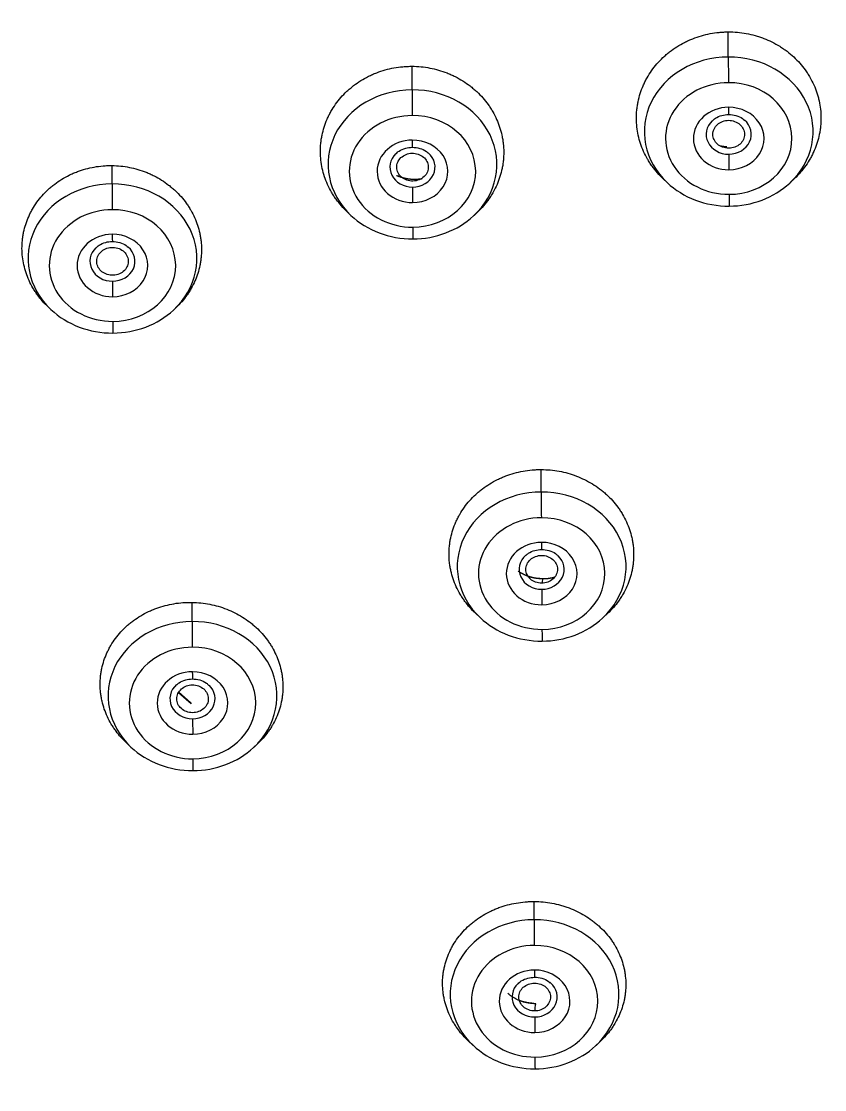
# Model space of a CAD drawing. Header units: millimetres. Extents: x 11618 to 13994, y -5897 to -2537.
# Drawn here: x 12363.85 to 12381.64, y -3977.6 to -3953.94 of the extents above; entities that cross this region are included whole.
import ezdxf

# ---------------------------------------------------------------- set-up
doc = ezdxf.new("R2010")
doc.units = ezdxf.units.MM
doc.layers.add('DIM', color=3, linetype='Continuous', lineweight=13)
doc.styles.get("Standard").update_dxf_attribs({"font": 'arial.ttf'})
doc.dimstyles.get("Standard").update_dxf_attribs({"dimtxt": 0.18, "dimasz": 0.18, "dimexe": 0.18, "dimexo": 0.0625, "dimgap": 0.09, "dimtad": 0, "dimtih": 1, "dimtoh": 1, "dimdec": 1, "dimdsep": 46, "dimtxsty": 'Standard', "dimcen": 0.09, "dimadec": 0, "dimazin": 0, "dimtfac": 1, "dimtdec": 1, "dimtofl": 0, "dimtmove": 0, "dimatfit": 3, "dimfxl": 1, "dimtolj": 1, "dimtzin": 0, "dimarcsym": 0})

# ---------------------------------------------------------------- blocks, each defined once
blk = doc.blocks.new('*D7')
at = {"layer": 'Defpoints', "color": 0, "transparency": 16777216}
for p in [(12331.318, -3489.71), (12736.437, -5533.88), (12816.946, -5533.88)]:
    blk.add_point(p, dxfattribs=at)
at = {"layer": 'DIM', "color": 0, "lineweight": -2, "transparency": 16777216}
for p, q in [((12331.381, -3489.71), (12817.126, -3489.71)), ((12816.946, -3507.71), (12816.946, -4494.996)), ((12816.946, -5515.88), (12816.946, -4528.595)), ((12736.499, -5533.88), (12817.126, -5533.88))]:
    blk.add_line(p, q, dxfattribs=at)
at = {"layer": 'DIM', "color": 0, "transparency": 16777216}
for points in [[(12813.946, -3507.71), (12819.946, -3507.71), (12816.946, -3489.71)], [(12813.946, -5515.88), (12819.946, -5515.88), (12816.946, -5533.88)]]:
    blk.add_solid(points, dxfattribs=at)
at = {"layer": 'DIM', "color": 3, "transparency": 16777216, "insert": (12816.946, -4511.795), "char_height": 18, "attachment_point": 5}
blk.add_mtext('\\A1;(2280)', dxfattribs=at)

msp = doc.modelspace()

# ---------------------------------------------------------------- linework, layer by layer
at = {"linetype": 'Continuous', "lineweight": 13}
for p, q in [((12379.509, -3954.73), (12379.508, -3954.174)), ((12372.503, -3955.457), (12372.502, -3954.935)), ((12365.857, -3957.543), (12365.856, -3957.134)), ((12375.365, -3964.364), (12375.364, -3963.867)), ((12367.63, -3967.232), (12367.629, -3966.808)), ((12367.612, -3969.058), (12367.327, -3968.81)), ((12375.209, -3973.838), (12375.208, -3973.434))]:
    msp.add_line(p, q, dxfattribs=at)
at = {"linetype": 'Continuous', "lineweight": 18}
for p, q in [((12378.068, -3957.429), (12378.155, -3957.511)), ((12380.881, -3957.511), (12380.969, -3957.428)), ((12371.066, -3958.16), (12371.149, -3958.238)), ((12373.875, -3958.238), (12373.949, -3958.169)), ((12364.442, -3960.266), (12364.503, -3960.323)), ((12367.229, -3960.323), (12367.272, -3960.283)), ((12373.907, -3967.048), (12374.011, -3967.145)), ((12376.737, -3967.145), (12376.834, -3967.054)), ((12367.598, -3969.023), (12367.338, -3968.795)), ((12366.173, -3969.916), (12366.276, -3970.013)), ((12369.002, -3970.013), (12369.082, -3969.938)), ((12373.748, -3976.518), (12373.855, -3976.619)), ((12376.581, -3976.619), (12376.678, -3976.527))]:
    msp.add_line(p, q, dxfattribs=at)
at = {"linetype": 'Continuous', "lineweight": 13}
for centre, major_axis, ratio, start_param, end_param in [((12379.518, -3956.381), (-1.87, 0), 0.882948, 4.717224, 7.037094), ((12379.518, -3956.381), (-1.87, 0), 0.882948, 2.377964, 4.717224), ((12379.511, -3955.064), (0.002, -0.5), 0.00227, 3.979346, 5.201076), ((12379.518, -3956.535), (1.4, 0), 0.882948, 1.575631, 4.717224), ((12379.518, -3956.535), (1.4, 0), 0.882948, 4.717224, 7.858816), ((12372.512, -3957.108), (-1.87, 0), 0.882948, 4.717224, 7.037094), ((12372.512, -3957.108), (-1.87, 0), 0.882948, 2.377964, 4.717224), ((12372.506, -3955.792), (0.002, -0.5), 0.00227, 3.979346, 5.201076), ((12379.518, -3956.535), (-0.783, 0), 0.882948, 1.575631, 4.717224), ((12372.512, -3957.262), (1.4, 0), 0.882948, 1.575631, 4.717224), ((12372.512, -3957.262), (1.4, 0), 0.882948, 4.717224, 7.858816), ((12379.518, -3956.535), (-0.783, 0), 0.882948, 4.717224, 7.858816), ((12379.514, -3955.703), (0.001, -0.3), 0.00227, 5.201076, 6.276176), ((12372.512, -3957.262), (-0.783, 0), 0.882948, 4.717224, 7.858816), ((12372.512, -3957.262), (-0.783, 0), 0.882948, 1.575631, 4.717224), ((12372.508, -3956.43), (0.001, -0.3), 0.00227, 5.201076, 6.276176), ((12379.522, -3957.086), (-0.001, 0.3), 0.00227, 0.828524, 2.059484), ((12365.866, -3959.193), (-1.87, 0), 0.882948, 4.717224, 7.037094), ((12365.866, -3959.193), (-1.87, 0), 0.882948, 2.377964, 4.717224), ((12365.859, -3957.877), (0.002, -0.5), 0.00227, 3.979346, 5.201076), ((12372.516, -3957.813), (-0.001, 0.3), 0.00227, 0.828524, 2.059484), ((12379.525, -3957.536), (-0.002, 0.5), 0.00227, 2.059484, 3.281214), ((12365.866, -3959.348), (1.4, 0), 0.882948, 1.575631, 4.717224), ((12365.866, -3959.348), (1.4, 0), 0.882948, 4.717224, 7.858816), ((12365.865, -3959.347), (-0.783, 0), 0.882948, 4.717224, 7.858816), ((12365.865, -3959.347), (-0.783, 0), 0.882948, 1.575631, 4.717224), ((12365.862, -3958.515), (0.001, -0.3), 0.00227, 5.201076, 6.276176), ((12372.519, -3958.264), (-0.002, 0.5), 0.00227, 2.059484, 3.281214), ((12365.869, -3959.898), (-0.001, 0.3), 0.00227, 0.828524, 2.059484), ((12365.873, -3960.349), (-0.002, 0.5), 0.00227, 2.059484, 3.281214), ((12375.374, -3966.015), (-1.87, 0), 0.882948, 4.717224, 7.037094), ((12375.374, -3966.015), (-1.87, 0), 0.882948, 2.377964, 4.717224), ((12375.367, -3964.699), (0.002, -0.5), 0.00227, 3.979346, 5.201076), ((12375.374, -3966.17), (1.4, 0), 0.882948, 1.575631, 4.717224), ((12375.374, -3966.17), (1.4, 0), 0.882948, 4.717224, 7.858816), ((12375.374, -3966.17), (-0.783, 0), 0.882948, 4.717224, 7.858816), ((12375.374, -3966.17), (-0.783, 0), 0.882948, 1.575631, 4.717224), ((12375.37, -3965.338), (0.001, -0.3), 0.00227, 5.201076, 6.276176), ((12375.378, -3966.72), (-0.001, 0.3), 0.00227, 0.828524, 2.059484), ((12367.639, -3968.883), (-1.87, 0), 0.882948, 4.717224, 7.037094), ((12367.639, -3968.883), (-1.87, 0), 0.882948, 2.377964, 4.717224), ((12367.632, -3967.567), (0.002, -0.5), 0.00227, 3.979346, 5.201076), ((12375.381, -3967.171), (-0.002, 0.5), 0.00227, 2.059484, 3.281214), ((12367.639, -3969.037), (1.4, 0), 0.882948, 1.575631, 4.717224), ((12367.639, -3969.037), (1.4, 0), 0.882948, 4.717224, 7.858816), ((12367.639, -3969.037), (-0.783, 0), 0.882948, 4.717224, 7.858816), ((12367.639, -3969.037), (-0.783, 0), 0.882948, 1.575631, 4.717224), ((12367.635, -3968.205), (0.001, -0.3), 0.00227, 5.201076, 6.276176), ((12367.401, -3969.249), (-0.197, -0.226), 0.330358, 2.797833, 3.141605), ((12367.643, -3969.587), (-0.001, 0.3), 0.00227, 0.828524, 2.059484), ((12367.646, -3970.039), (-0.002, 0.5), 0.00227, 2.059484, 3.281214), ((12375.218, -3975.488), (-1.87, 0), 0.882948, 4.717224, 7.037094), ((12375.218, -3975.488), (-1.87, 0), 0.882948, 2.377964, 4.717224), ((12375.211, -3974.172), (0.002, -0.5), 0.00227, 3.979346, 5.201076), ((12375.218, -3975.643), (1.4, 0), 0.882948, 1.575631, 4.717224), ((12375.218, -3975.643), (1.4, 0), 0.882948, 4.717224, 7.858816), ((12375.218, -3975.643), (-0.783, 0), 0.882948, 4.717224, 7.858816), ((12375.218, -3975.643), (-0.783, 0), 0.882948, 1.575631, 4.717224), ((12375.214, -3974.811), (0.001, -0.3), 0.00227, 5.201076, 6.276176), ((12375.222, -3976.193), (-0.001, 0.3), 0.00227, 0.828524, 2.059484), ((12375.225, -3976.644), (-0.002, 0.5), 0.00227, 2.059484, 3.281214)]:
    msp.add_ellipse(centre, major_axis=major_axis, ratio=ratio, start_param=start_param, end_param=end_param, dxfattribs=at)
at = {"linetype": 'Continuous', "lineweight": 18}
for centre, major_axis, start_param, end_param in [((12379.518, -3956.441), (-0.5, 0), 5.53772, 7.858816), ((12379.518, -3956.441), (-0.5, 0), 1.575631, 3.936194), ((12372.512, -3957.168), (-0.5, 0), 5.53772, 7.858816), ((12372.512, -3957.168), (-0.5, 0), 1.575631, 3.936194), ((12379.518, -3956.381), (-1.87, 0), 0.753908, 1.575631), ((12379.518, -3956.381), (-1.87, 0), 1.575631, 2.377964), ((12372.512, -3957.108), (-1.87, 0), 0.753908, 1.575631), ((12372.512, -3957.108), (-1.87, 0), 1.575631, 2.377964), ((12365.865, -3959.253), (-0.5, 0), 5.53772, 7.858816), ((12365.865, -3959.253), (-0.5, 0), 1.575631, 3.936194), ((12365.866, -3959.193), (-1.87, 0), 0.753908, 1.575631), ((12365.866, -3959.193), (-1.87, 0), 1.575631, 2.377964), ((12375.374, -3966.076), (0.5, 0), 2.349395, 4.717224), ((12375.374, -3966.076), (0.5, 0), 4.717224, 7.03081), ((12375.374, -3966.015), (-1.87, 0), 0.753908, 1.575631), ((12375.374, -3966.015), (-1.87, 0), 1.575631, 2.377964), ((12367.639, -3968.943), (0.5, 0), 2.349395, 4.717224), ((12367.639, -3968.943), (0.5, 0), 4.717224, 7.03081), ((12367.639, -3968.883), (-1.87, 0), 0.753908, 1.575631), ((12367.639, -3968.883), (-1.87, 0), 1.575631, 2.377964), ((12375.218, -3975.549), (-0.5, 0), 1.575631, 3.936194), ((12375.218, -3975.549), (-0.5, 0), 5.53772, 7.858816), ((12375.218, -3975.488), (-1.87, 0), 0.753908, 1.575631), ((12375.218, -3975.488), (-1.87, 0), 1.575631, 2.377964)]:
    msp.add_ellipse(centre, major_axis=major_axis, ratio=0.882948, start_param=start_param, end_param=end_param, dxfattribs=at)
for points, knots in [([(12378.068, -3957.429), (12377.976, -3957.343), (12377.895, -3957.25), (12377.803, -3957.124), (12377.785, -3957.098), (12377.751, -3957.044), (12377.734, -3957.017), (12377.686, -3956.934), (12377.657, -3956.878), (12377.58, -3956.706), (12377.541, -3956.588), (12377.487, -3956.341), (12377.474, -3956.218), (12377.473, -3956.032), (12377.475, -3955.97), (12377.485, -3955.876), (12377.489, -3955.845), (12377.498, -3955.783), (12377.504, -3955.752), (12377.535, -3955.599), (12377.573, -3955.48), (12377.636, -3955.336), (12377.649, -3955.307), (12377.677, -3955.25), (12377.692, -3955.222), (12377.739, -3955.139), (12377.773, -3955.085), (12377.883, -3954.929), (12377.967, -3954.832), (12378.073, -3954.732), (12378.085, -3954.721), (12378.109, -3954.699), (12378.121, -3954.688), (12378.159, -3954.656), (12378.184, -3954.635), (12378.261, -3954.575), (12378.368, -3954.5), (12378.482, -3954.435), (12378.57, -3954.391), (12378.6, -3954.376), (12378.661, -3954.349), (12378.692, -3954.336), (12378.847, -3954.275), (12378.975, -3954.238), (12379.171, -3954.2), (12379.238, -3954.19), (12379.338, -3954.181), (12379.372, -3954.178), (12379.44, -3954.175), (12379.474, -3954.174), (12379.508, -3954.174)], [0, 0, 0, 0, 0.080882, 0.080882, 0.101771, 0.101771, 0.12266, 0.12266, 0.164439, 0.164439, 0.247995, 0.247995, 0.331551, 0.331551, 0.373329, 0.373329, 0.394218, 0.394218, 0.415107, 0.415107, 0.498663, 0.498663, 0.519552, 0.519552, 0.540441, 0.540441, 0.582219, 0.582219, 0.665775, 0.665775, 0.67622, 0.67622, 0.686664, 0.686664, 0.707553, 0.707553, 0.749332, 0.79111, 0.79111, 0.811999, 0.811999, 0.832888, 0.832888, 0.916444, 0.916444, 0.958222, 0.958222, 0.979111, 0.979111, 1, 1, 1, 1]), ([(12379.508, -3954.174), (12379.643, -3954.173), (12379.776, -3954.185), (12379.973, -3954.221), (12380.038, -3954.236), (12380.119, -3954.258), (12380.135, -3954.263), (12380.167, -3954.273), (12380.183, -3954.278), (12380.231, -3954.294), (12380.262, -3954.305), (12380.418, -3954.364), (12380.536, -3954.423), (12380.675, -3954.509), (12380.702, -3954.527), (12380.757, -3954.565), (12380.783, -3954.584), (12380.862, -3954.644), (12380.911, -3954.686), (12381.053, -3954.817), (12381.138, -3954.913), (12381.232, -3955.043), (12381.25, -3955.07), (12381.285, -3955.124), (12381.301, -3955.151), (12381.349, -3955.233), (12381.406, -3955.345), (12381.452, -3955.462), (12381.481, -3955.552), (12381.49, -3955.582), (12381.507, -3955.642), (12381.514, -3955.673), (12381.548, -3955.826), (12381.561, -3955.95), (12381.562, -3956.136), (12381.559, -3956.198), (12381.552, -3956.276), (12381.55, -3956.292), (12381.546, -3956.323), (12381.54, -3956.369), (12381.531, -3956.416), (12381.5, -3956.568), (12381.462, -3956.687), (12381.399, -3956.831), (12381.386, -3956.86), (12381.365, -3956.903), (12381.357, -3956.917), (12381.342, -3956.945), (12381.304, -3957.015), (12381.262, -3957.082), (12381.152, -3957.237), (12381.068, -3957.334), (12380.972, -3957.425), (12380.971, -3957.426), (12380.969, -3957.428)], [0, 0, 0, 0, 0.083221, 0.083221, 0.124831, 0.124831, 0.135234, 0.135234, 0.145636, 0.145636, 0.166441, 0.166441, 0.249662, 0.249662, 0.270467, 0.270467, 0.291272, 0.291272, 0.332883, 0.332883, 0.416103, 0.416103, 0.436908, 0.436908, 0.457714, 0.457714, 0.499324, 0.540934, 0.540934, 0.561739, 0.561739, 0.582544, 0.582544, 0.665765, 0.665765, 0.707375, 0.707375, 0.717778, 0.717778, 0.728181, 0.748986, 0.748986, 0.832206, 0.832206, 0.853012, 0.853012, 0.863414, 0.863414, 0.873817, 0.915427, 0.915427, 0.998648, 0.998648, 1, 1, 1, 1]), ([(12371.066, -3958.16), (12370.975, -3958.075), (12370.894, -3957.982), (12370.803, -3957.856), (12370.785, -3957.83), (12370.75, -3957.776), (12370.733, -3957.749), (12370.686, -3957.667), (12370.628, -3957.555), (12370.583, -3957.439), (12370.544, -3957.321), (12370.527, -3957.261), (12370.487, -3957.077), (12370.473, -3956.954), (12370.472, -3956.769), (12370.475, -3956.707), (12370.484, -3956.614), (12370.488, -3956.583), (12370.497, -3956.521), (12370.503, -3956.491), (12370.534, -3956.338), (12370.572, -3956.22), (12370.634, -3956.077), (12370.654, -3956.035), (12370.676, -3955.993), (12370.691, -3955.965), (12370.699, -3955.951), (12370.738, -3955.882), (12370.772, -3955.828), (12370.881, -3955.674), (12370.965, -3955.578), (12371.071, -3955.479), (12371.083, -3955.468), (12371.107, -3955.446), (12371.119, -3955.436), (12371.156, -3955.404), (12371.182, -3955.384), (12371.259, -3955.324), (12371.365, -3955.251), (12371.479, -3955.187), (12371.567, -3955.143), (12371.597, -3955.129), (12371.658, -3955.102), (12371.689, -3955.09), (12371.844, -3955.03), (12371.971, -3954.994), (12372.167, -3954.959), (12372.233, -3954.95), (12372.334, -3954.941), (12372.367, -3954.939), (12372.435, -3954.936), (12372.468, -3954.935), (12372.502, -3954.935)], [0, 0, 0, 0, 0.080748, 0.080748, 0.10164, 0.10164, 0.122532, 0.122532, 0.164316, 0.2061, 0.2061, 0.247885, 0.247885, 0.331453, 0.331453, 0.373237, 0.373237, 0.394129, 0.394129, 0.415021, 0.415021, 0.49859, 0.49859, 0.519482, 0.529928, 0.529928, 0.540374, 0.540374, 0.582158, 0.582158, 0.665727, 0.665727, 0.676173, 0.676173, 0.686619, 0.686619, 0.707511, 0.707511, 0.749295, 0.791079, 0.791079, 0.811971, 0.811971, 0.832863, 0.832863, 0.916432, 0.916432, 0.958216, 0.958216, 0.979108, 0.979108, 1, 1, 1, 1]), ([(12372.502, -3954.935), (12372.637, -3954.936), (12372.768, -3954.949), (12373.026, -3954.999), (12373.153, -3955.035), (12373.308, -3955.095), (12373.339, -3955.108), (12373.399, -3955.135), (12373.428, -3955.149), (12373.516, -3955.193), (12373.63, -3955.257), (12373.736, -3955.331), (12373.813, -3955.391), (12373.839, -3955.411), (12373.888, -3955.453), (12373.913, -3955.475), (12374.03, -3955.585), (12374.114, -3955.681), (12374.206, -3955.809), (12374.224, -3955.835), (12374.258, -3955.889), (12374.275, -3955.916), (12374.322, -3955.998), (12374.351, -3956.054), (12374.427, -3956.225), (12374.466, -3956.343), (12374.496, -3956.479), (12374.499, -3956.495), (12374.505, -3956.525), (12374.508, -3956.541), (12374.515, -3956.587), (12374.52, -3956.617), (12374.53, -3956.71), (12374.537, -3956.832), (12374.531, -3956.955), (12374.522, -3957.047), (12374.518, -3957.078), (12374.509, -3957.139), (12374.504, -3957.17), (12374.472, -3957.322), (12374.435, -3957.439), (12374.361, -3957.61), (12374.333, -3957.666), (12374.287, -3957.748), (12374.27, -3957.775), (12374.236, -3957.828), (12374.219, -3957.854), (12374.128, -3957.983), (12374.045, -3958.078), (12373.951, -3958.167), (12373.95, -3958.168), (12373.949, -3958.169)], [0, 0, 0, 0, 0.083255, 0.083255, 0.166511, 0.166511, 0.187324, 0.187324, 0.208138, 0.208138, 0.249766, 0.291393, 0.291393, 0.312207, 0.312207, 0.333021, 0.333021, 0.416276, 0.416276, 0.43709, 0.43709, 0.457904, 0.457904, 0.499532, 0.499532, 0.582787, 0.582787, 0.593194, 0.593194, 0.603601, 0.603601, 0.624415, 0.624415, 0.666042, 0.70767, 0.70767, 0.728484, 0.728484, 0.749298, 0.749298, 0.832553, 0.832553, 0.87418, 0.87418, 0.894994, 0.894994, 0.915808, 0.915808, 0.999063, 0.999063, 1, 1, 1, 1]), ([(12379.156, -3956.145), (12379.175, -3956.123), (12379.232, -3956.071), (12379.361, -3956.018), (12379.463, -3956.004), (12379.515, -3956.003)], [0, 0, 0, 0, 0.24821, 0.643629, 1, 1, 1, 1]), ([(12379.515, -3956.003), (12379.573, -3956.004), (12379.681, -3956.019), (12379.805, -3956.072), (12379.853, -3956.118), (12379.865, -3956.132)], [0, 0, 0, 0, 0.410705, 0.836907, 1, 1, 1, 1]), ([(12372.15, -3956.872), (12372.169, -3956.85), (12372.226, -3956.798), (12372.355, -3956.745), (12372.458, -3956.731), (12372.51, -3956.73)], [0, 0, 0, 0, 0.24821, 0.643629, 1, 1, 1, 1]), ([(12372.51, -3956.73), (12372.567, -3956.731), (12372.675, -3956.746), (12372.8, -3956.799), (12372.848, -3956.845), (12372.86, -3956.859)], [0, 0, 0, 0, 0.410705, 0.836907, 1, 1, 1, 1]), ([(12364.442, -3960.266), (12364.354, -3960.184), (12364.275, -3960.095), (12364.187, -3959.974), (12364.169, -3959.948), (12364.135, -3959.896), (12364.119, -3959.869), (12364.072, -3959.789), (12364.015, -3959.68), (12363.971, -3959.566), (12363.932, -3959.451), (12363.916, -3959.392), (12363.876, -3959.213), (12363.862, -3959.093), (12363.861, -3958.912), (12363.864, -3958.852), (12363.873, -3958.762), (12363.877, -3958.731), (12363.886, -3958.671), (12363.892, -3958.641), (12363.923, -3958.493), (12363.96, -3958.378), (12364.022, -3958.239), (12364.041, -3958.197), (12364.063, -3958.156), (12364.077, -3958.129), (12364.085, -3958.116), (12364.123, -3958.049), (12364.157, -3957.997), (12364.265, -3957.847), (12364.347, -3957.754), (12364.462, -3957.646), (12364.486, -3957.625), (12364.535, -3957.584), (12364.56, -3957.565), (12364.636, -3957.507), (12364.74, -3957.436), (12364.852, -3957.374), (12364.938, -3957.332), (12364.968, -3957.318), (12365.027, -3957.292), (12365.058, -3957.28), (12365.21, -3957.223), (12365.335, -3957.189), (12365.527, -3957.155), (12365.592, -3957.146), (12365.691, -3957.138), (12365.724, -3957.136), (12365.79, -3957.134), (12365.823, -3957.134), (12365.856, -3957.134)], [0, 0, 0, 0, 0.079536, 0.079536, 0.100456, 0.100456, 0.121376, 0.121376, 0.163215, 0.205054, 0.205054, 0.246893, 0.246893, 0.330572, 0.330572, 0.372411, 0.372411, 0.393331, 0.393331, 0.41425, 0.41425, 0.497929, 0.497929, 0.518849, 0.529308, 0.529308, 0.539768, 0.539768, 0.581607, 0.581607, 0.665286, 0.665286, 0.686206, 0.686206, 0.707125, 0.707125, 0.748964, 0.790804, 0.790804, 0.811723, 0.811723, 0.832643, 0.832643, 0.916321, 0.916321, 0.958161, 0.958161, 0.97908, 0.97908, 1, 1, 1, 1]), ([(12365.856, -3957.134), (12365.987, -3957.136), (12366.115, -3957.149), (12366.367, -3957.199), (12366.491, -3957.235), (12366.642, -3957.294), (12366.672, -3957.307), (12366.731, -3957.333), (12366.76, -3957.347), (12366.845, -3957.391), (12366.956, -3957.453), (12367.06, -3957.526), (12367.135, -3957.584), (12367.16, -3957.604), (12367.208, -3957.645), (12367.232, -3957.666), (12367.346, -3957.774), (12367.428, -3957.867), (12367.518, -3957.993), (12367.536, -3958.018), (12367.569, -3958.07), (12367.585, -3958.097), (12367.631, -3958.177), (12367.659, -3958.232), (12367.734, -3958.398), (12367.772, -3958.513), (12367.804, -3958.661), (12367.81, -3958.691), (12367.82, -3958.75), (12367.824, -3958.78), (12367.834, -3958.87), (12367.841, -3958.989), (12367.835, -3959.109), (12367.826, -3959.198), (12367.821, -3959.243), (12367.813, -3959.287), (12367.808, -3959.317), (12367.805, -3959.332), (12367.778, -3959.465), (12367.741, -3959.58), (12367.669, -3959.745), (12367.642, -3959.799), (12367.597, -3959.879), (12367.581, -3959.905), (12367.548, -3959.957), (12367.531, -3959.982), (12367.442, -3960.107), (12367.362, -3960.198), (12367.272, -3960.283)], [0, 0, 0, 0, 0.083377, 0.083377, 0.166754, 0.166754, 0.187598, 0.187598, 0.208442, 0.208442, 0.25013, 0.291819, 0.291819, 0.312663, 0.312663, 0.333507, 0.333507, 0.416884, 0.416884, 0.437728, 0.437728, 0.458572, 0.458572, 0.500261, 0.500261, 0.583637, 0.583637, 0.604481, 0.604481, 0.625326, 0.625326, 0.667014, 0.708702, 0.708702, 0.729547, 0.739969, 0.739969, 0.750391, 0.750391, 0.833768, 0.833768, 0.875456, 0.875456, 0.8963, 0.8963, 0.917144, 0.917144, 1, 1, 1, 1]), ([(12372.712, -3957.431), (12372.706, -3957.432), (12372.696, -3957.434), (12372.681, -3957.436), (12372.665, -3957.437), (12372.649, -3957.439), (12372.633, -3957.44), (12372.617, -3957.441), (12372.601, -3957.442), (12372.585, -3957.443), (12372.569, -3957.443), (12372.552, -3957.443), (12372.536, -3957.443), (12372.519, -3957.442), (12372.503, -3957.442), (12372.486, -3957.44), (12372.469, -3957.439), (12372.452, -3957.437), (12372.435, -3957.435), (12372.418, -3957.433), (12372.401, -3957.43), (12372.383, -3957.427), (12372.366, -3957.423), (12372.349, -3957.42), (12372.331, -3957.415), (12372.314, -3957.411), (12372.296, -3957.406), (12372.279, -3957.401), (12372.261, -3957.396), (12372.244, -3957.39), (12372.226, -3957.384), (12372.209, -3957.377), (12372.192, -3957.37), (12372.175, -3957.363), (12372.164, -3957.358), (12372.159, -3957.356)], [0, 0, 0, 0, 0.02764, 0.05539, 0.083255, 0.11124, 0.139352, 0.167597, 0.195983, 0.224517, 0.253206, 0.282058, 0.311083, 0.340289, 0.369686, 0.399284, 0.429092, 0.459121, 0.489383, 0.519889, 0.550649, 0.581659, 0.61291, 0.644394, 0.676103, 0.708027, 0.740157, 0.772485, 0.805, 0.837694, 0.870558, 0.903582, 0.936758, 0.970076, 1, 1, 1, 1]), ([(12365.503, -3958.958), (12365.523, -3958.935), (12365.579, -3958.884), (12365.709, -3958.83), (12365.811, -3958.816), (12365.863, -3958.815)], [0, 0, 0, 0, 0.24821, 0.643629, 1, 1, 1, 1]), ([(12365.863, -3958.815), (12365.921, -3958.816), (12366.028, -3958.831), (12366.153, -3958.884), (12366.201, -3958.93), (12366.213, -3958.944)], [0, 0, 0, 0, 0.410705, 0.836907, 1, 1, 1, 1]), ([(12373.906, -3967.047), (12373.821, -3966.967), (12373.743, -3966.88), (12373.655, -3966.76), (12373.637, -3966.735), (12373.611, -3966.695), (12373.602, -3966.681), (12373.585, -3966.655), (12373.544, -3966.587), (12373.508, -3966.518), (12373.43, -3966.349), (12373.391, -3966.232), (12373.357, -3966.08), (12373.351, -3966.05), (12373.341, -3965.989), (12373.336, -3965.958), (12373.326, -3965.867), (12373.319, -3965.745), (12373.325, -3965.623), (12373.334, -3965.531), (12373.338, -3965.5), (12373.347, -3965.439), (12373.353, -3965.408), (12373.385, -3965.258), (12373.423, -3965.141), (12373.486, -3964.999), (12373.499, -3964.971), (12373.528, -3964.915), (12373.543, -3964.887), (12373.59, -3964.805), (12373.624, -3964.753), (12373.735, -3964.6), (12373.819, -3964.505), (12373.926, -3964.407), (12373.938, -3964.396), (12373.962, -3964.374), (12373.974, -3964.364), (12374.012, -3964.333), (12374.037, -3964.312), (12374.115, -3964.254), (12374.222, -3964.181), (12374.336, -3964.118), (12374.425, -3964.074), (12374.455, -3964.06), (12374.516, -3964.034), (12374.546, -3964.021), (12374.702, -3963.962), (12374.83, -3963.926), (12375.027, -3963.891), (12375.094, -3963.882), (12375.194, -3963.873), (12375.228, -3963.87), (12375.296, -3963.867), (12375.33, -3963.867), (12375.364, -3963.867)], [0, 0, 0, 0, 0.076949, 0.076949, 0.097927, 0.097927, 0.108417, 0.108417, 0.118906, 0.160863, 0.160863, 0.244776, 0.244776, 0.265755, 0.265755, 0.286733, 0.286733, 0.32869, 0.370647, 0.370647, 0.391625, 0.391625, 0.412604, 0.412604, 0.496518, 0.496518, 0.517496, 0.517496, 0.538474, 0.538474, 0.580431, 0.580431, 0.664345, 0.664345, 0.674834, 0.674834, 0.685323, 0.685323, 0.706302, 0.706302, 0.748259, 0.790216, 0.790216, 0.811194, 0.811194, 0.832173, 0.832173, 0.916086, 0.916086, 0.958043, 0.958043, 0.979022, 0.979022, 1, 1, 1, 1]), ([(12375.364, -3963.867), (12375.499, -3963.867), (12375.764, -3963.892), (12376.019, -3963.963), (12376.206, -3964.034), (12376.267, -3964.061), (12376.385, -3964.119), (12376.499, -3964.182), (12376.606, -3964.255), (12376.684, -3964.313), (12376.71, -3964.333), (12376.76, -3964.375), (12376.784, -3964.396), (12376.903, -3964.505), (12376.988, -3964.599), (12377.081, -3964.726), (12377.108, -3964.765), (12377.134, -3964.805), (12377.15, -3964.832), (12377.158, -3964.845), (12377.198, -3964.913), (12377.227, -3964.969), (12377.304, -3965.138), (12377.344, -3965.254), (12377.377, -3965.405), (12377.383, -3965.435), (12377.393, -3965.496), (12377.398, -3965.527), (12377.408, -3965.618), (12377.415, -3965.74), (12377.41, -3965.861), (12377.4, -3965.953), (12377.397, -3965.983), (12377.387, -3966.044), (12377.382, -3966.074), (12377.35, -3966.225), (12377.312, -3966.342), (12377.237, -3966.511), (12377.209, -3966.566), (12377.162, -3966.648), (12377.146, -3966.675), (12377.112, -3966.728), (12377.094, -3966.754), (12377.005, -3966.878), (12376.924, -3966.969), (12376.834, -3967.054)], [0, 0, 0, 0, 0.083554, 0.167109, 0.167109, 0.208886, 0.208886, 0.250663, 0.29244, 0.29244, 0.313329, 0.313329, 0.334218, 0.334218, 0.417772, 0.417772, 0.438661, 0.449105, 0.449105, 0.459549, 0.459549, 0.501326, 0.501326, 0.584881, 0.584881, 0.605769, 0.605769, 0.626658, 0.626658, 0.668435, 0.710213, 0.710213, 0.731101, 0.731101, 0.75199, 0.75199, 0.835544, 0.835544, 0.877321, 0.877321, 0.89821, 0.89821, 0.919099, 0.919099, 1, 1, 1, 1]), ([(12375.026, -3965.767), (12375.041, -3965.75), (12375.094, -3965.702), (12375.217, -3965.652), (12375.319, -3965.638), (12375.371, -3965.638)], [0, 0, 0, 0, 0.206446, 0.623832, 1, 1, 1, 1]), ([(12375.371, -3965.638), (12375.429, -3965.638), (12375.537, -3965.653), (12375.667, -3965.71), (12375.719, -3965.76), (12375.735, -3965.779)], [0, 0, 0, 0, 0.388964, 0.792604, 1, 1, 1, 1]), ([(12375.402, -3966.288), (12375.396, -3966.288), (12375.386, -3966.288), (12375.37, -3966.287), (12375.354, -3966.287), (12375.339, -3966.286), (12375.323, -3966.285), (12375.307, -3966.283), (12375.292, -3966.282), (12375.276, -3966.28), (12375.26, -3966.278), (12375.245, -3966.275), (12375.229, -3966.273), (12375.214, -3966.27), (12375.198, -3966.267), (12375.183, -3966.263), (12375.167, -3966.26), (12375.152, -3966.256), (12375.137, -3966.252), (12375.121, -3966.247), (12375.106, -3966.242), (12375.091, -3966.237), (12375.075, -3966.232), (12375.06, -3966.227), (12375.045, -3966.221), (12375.03, -3966.215), (12375.015, -3966.208), (12375, -3966.202), (12374.985, -3966.195), (12374.971, -3966.187), (12374.956, -3966.18), (12374.942, -3966.172), (12374.927, -3966.164), (12374.913, -3966.156), (12374.899, -3966.147), (12374.885, -3966.139), (12374.871, -3966.13), (12374.861, -3966.123), (12374.855, -3966.119), (12374.854, -3966.118)], [0, 0, 0, 0, 0.026672, 0.053337, 0.079999, 0.106663, 0.133333, 0.160014, 0.186713, 0.213434, 0.240183, 0.266966, 0.29379, 0.320661, 0.347586, 0.374571, 0.401624, 0.428752, 0.455963, 0.483263, 0.510662, 0.538167, 0.565786, 0.593527, 0.621391, 0.649372, 0.67746, 0.705648, 0.733929, 0.762294, 0.790736, 0.819246, 0.847819, 0.876445, 0.905118, 0.93383, 0.962575, 0.991347, 1, 1, 1, 1]), ([(12366.172, -3969.915), (12366.089, -3969.837), (12366.013, -3969.752), (12365.926, -3969.636), (12365.908, -3969.61), (12365.882, -3969.571), (12365.873, -3969.558), (12365.857, -3969.531), (12365.815, -3969.464), (12365.779, -3969.396), (12365.702, -3969.229), (12365.662, -3969.113), (12365.628, -3968.963), (12365.622, -3968.933), (12365.612, -3968.873), (12365.607, -3968.843), (12365.597, -3968.753), (12365.59, -3968.632), (12365.595, -3968.512), (12365.605, -3968.421), (12365.608, -3968.391), (12365.618, -3968.331), (12365.624, -3968.301), (12365.655, -3968.153), (12365.693, -3968.038), (12365.757, -3967.899), (12365.777, -3967.857), (12365.799, -3967.816), (12365.814, -3967.789), (12365.821, -3967.776), (12365.861, -3967.709), (12365.895, -3967.657), (12366.005, -3967.508), (12366.089, -3967.415), (12366.208, -3967.309), (12366.232, -3967.288), (12366.282, -3967.248), (12366.307, -3967.228), (12366.385, -3967.172), (12366.492, -3967.101), (12366.606, -3967.04), (12366.694, -3966.999), (12366.724, -3966.985), (12366.785, -3966.96), (12366.816, -3966.948), (12366.971, -3966.892), (12367.098, -3966.859), (12367.294, -3966.826), (12367.36, -3966.818), (12367.461, -3966.811), (12367.494, -3966.809), (12367.562, -3966.808), (12367.595, -3966.807), (12367.629, -3966.808)], [0, 0, 0, 0, 0.075494, 0.075494, 0.096506, 0.096506, 0.107011, 0.107011, 0.117517, 0.15954, 0.15954, 0.243586, 0.243586, 0.264598, 0.264598, 0.285609, 0.285609, 0.327632, 0.369655, 0.369655, 0.390667, 0.390667, 0.411678, 0.411678, 0.495724, 0.495724, 0.516736, 0.527241, 0.527241, 0.537747, 0.537747, 0.57977, 0.57977, 0.663816, 0.663816, 0.684828, 0.684828, 0.705839, 0.705839, 0.747862, 0.789885, 0.789885, 0.810897, 0.810897, 0.831908, 0.831908, 0.915954, 0.915954, 0.957977, 0.957977, 0.978989, 0.978989, 1, 1, 1, 1]), ([(12367.629, -3966.808), (12367.762, -3966.81), (12368.023, -3966.839), (12368.274, -3966.911), (12368.519, -3967.007), (12368.635, -3967.066), (12368.798, -3967.167), (12368.851, -3967.203), (12368.928, -3967.262), (12368.953, -3967.282), (12369.002, -3967.323), (12369.026, -3967.344), (12369.142, -3967.451), (12369.225, -3967.545), (12369.317, -3967.67), (12369.335, -3967.695), (12369.369, -3967.747), (12369.385, -3967.774), (12369.432, -3967.854), (12369.46, -3967.909), (12369.536, -3968.075), (12369.575, -3968.189), (12369.604, -3968.322), (12369.608, -3968.337), (12369.613, -3968.367), (12369.616, -3968.381), (12369.624, -3968.426), (12369.628, -3968.456), (12369.638, -3968.546), (12369.645, -3968.665), (12369.639, -3968.784), (12369.63, -3968.873), (12369.627, -3968.903), (12369.617, -3968.962), (12369.612, -3968.992), (12369.581, -3969.139), (12369.543, -3969.253), (12369.47, -3969.418), (12369.442, -3969.472), (12369.396, -3969.551), (12369.38, -3969.577), (12369.346, -3969.629), (12369.329, -3969.654), (12369.243, -3969.772), (12369.167, -3969.858), (12369.082, -3969.937)], [0, 0, 0, 0, 0.083791, 0.167581, 0.167581, 0.251372, 0.251372, 0.293267, 0.293267, 0.314215, 0.314215, 0.335163, 0.335163, 0.418953, 0.418953, 0.439901, 0.439901, 0.460849, 0.460849, 0.502744, 0.502744, 0.586535, 0.586535, 0.597009, 0.597009, 0.607483, 0.607483, 0.62843, 0.62843, 0.670326, 0.712221, 0.712221, 0.733169, 0.733169, 0.754116, 0.754116, 0.837907, 0.837907, 0.879802, 0.879802, 0.90075, 0.90075, 0.921698, 0.921698, 1, 1, 1, 1]), ([(12367.291, -3968.635), (12367.306, -3968.617), (12367.359, -3968.57), (12367.482, -3968.519), (12367.584, -3968.506), (12367.636, -3968.505)], [0, 0, 0, 0, 0.206446, 0.623832, 1, 1, 1, 1]), ([(12367.636, -3968.505), (12367.694, -3968.505), (12367.802, -3968.52), (12367.932, -3968.577), (12367.984, -3968.628), (12368, -3968.647)], [0, 0, 0, 0, 0.388964, 0.792604, 1, 1, 1, 1]), ([(12373.747, -3976.517), (12373.667, -3976.442), (12373.594, -3976.361), (12373.511, -3976.25), (12373.492, -3976.224), (12373.458, -3976.173), (12373.441, -3976.146), (12373.393, -3976.067), (12373.364, -3976.013), (12373.287, -3975.847), (12373.247, -3975.733), (12373.217, -3975.6), (12373.213, -3975.585), (12373.208, -3975.555), (12373.199, -3975.511), (12373.193, -3975.466), (12373.183, -3975.377), (12373.175, -3975.258), (12373.181, -3975.138), (12373.19, -3975.049), (12373.194, -3975.019), (12373.204, -3974.959), (12373.209, -3974.929), (12373.241, -3974.782), (12373.279, -3974.668), (12373.342, -3974.53), (12373.355, -3974.503), (12373.383, -3974.449), (12373.398, -3974.422), (12373.445, -3974.342), (12373.48, -3974.29), (12373.59, -3974.142), (12373.673, -3974.05), (12373.78, -3973.954), (12373.791, -3973.944), (12373.816, -3973.923), (12373.828, -3973.913), (12373.865, -3973.882), (12373.89, -3973.863), (12373.968, -3973.806), (12374.074, -3973.735), (12374.188, -3973.674), (12374.276, -3973.632), (12374.306, -3973.619), (12374.366, -3973.593), (12374.397, -3973.581), (12374.552, -3973.524), (12374.679, -3973.49), (12374.874, -3973.456), (12374.94, -3973.447), (12375.04, -3973.439), (12375.074, -3973.437), (12375.141, -3973.434), (12375.174, -3973.433), (12375.208, -3973.434)], [0, 0, 0, 0, 0.073157, 0.073157, 0.094222, 0.094222, 0.115287, 0.115287, 0.157416, 0.157416, 0.241674, 0.241674, 0.252207, 0.252207, 0.262739, 0.283803, 0.283803, 0.325933, 0.368062, 0.368062, 0.389126, 0.389126, 0.410191, 0.410191, 0.49445, 0.49445, 0.515514, 0.515514, 0.536579, 0.536579, 0.578708, 0.578708, 0.662966, 0.662966, 0.673499, 0.673499, 0.684031, 0.684031, 0.705096, 0.705096, 0.747225, 0.789354, 0.789354, 0.810419, 0.810419, 0.831483, 0.831483, 0.915742, 0.915742, 0.957871, 0.957871, 0.978935, 0.978935, 1, 1, 1, 1]), ([(12375.208, -3973.434), (12375.342, -3973.434), (12375.473, -3973.447), (12375.666, -3973.482), (12375.73, -3973.497), (12375.825, -3973.523), (12375.856, -3973.533), (12375.919, -3973.553), (12375.95, -3973.564), (12376.104, -3973.622), (12376.221, -3973.679), (12376.386, -3973.778), (12376.439, -3973.814), (12376.516, -3973.871), (12376.542, -3973.891), (12376.591, -3973.931), (12376.615, -3973.952), (12376.733, -3974.058), (12376.817, -3974.15), (12376.909, -3974.273), (12376.927, -3974.299), (12376.962, -3974.35), (12376.978, -3974.376), (12377.026, -3974.456), (12377.054, -3974.51), (12377.131, -3974.675), (12377.17, -3974.788), (12377.203, -3974.935), (12377.209, -3974.965), (12377.219, -3975.024), (12377.224, -3975.054), (12377.234, -3975.143), (12377.241, -3975.261), (12377.235, -3975.38), (12377.226, -3975.469), (12377.222, -3975.498), (12377.213, -3975.557), (12377.208, -3975.587), (12377.176, -3975.734), (12377.139, -3975.848), (12377.064, -3976.012), (12377.036, -3976.066), (12376.99, -3976.145), (12376.973, -3976.172), (12376.94, -3976.223), (12376.922, -3976.248), (12376.837, -3976.364), (12376.762, -3976.448), (12376.678, -3976.527)], [0, 0, 0, 0, 0.083916, 0.083916, 0.125873, 0.125873, 0.146852, 0.146852, 0.167831, 0.167831, 0.251747, 0.251747, 0.293704, 0.293704, 0.314683, 0.314683, 0.335662, 0.335662, 0.419578, 0.419578, 0.440556, 0.440556, 0.461535, 0.461535, 0.503493, 0.503493, 0.587409, 0.587409, 0.608387, 0.608387, 0.629366, 0.629366, 0.671324, 0.713282, 0.713282, 0.734261, 0.734261, 0.75524, 0.75524, 0.839155, 0.839155, 0.881113, 0.881113, 0.902092, 0.902092, 0.923071, 0.923071, 1, 1, 1, 1]), ([(12374.856, -3975.253), (12374.875, -3975.231), (12374.932, -3975.179), (12375.061, -3975.125), (12375.163, -3975.112), (12375.215, -3975.111)], [0, 0, 0, 0, 0.24821, 0.643629, 1, 1, 1, 1]), ([(12375.215, -3975.111), (12375.273, -3975.111), (12375.381, -3975.127), (12375.506, -3975.179), (12375.553, -3975.226), (12375.565, -3975.239)], [0, 0, 0, 0, 0.410705, 0.836907, 1, 1, 1, 1]), ([(12375.204, -3975.696), (12375.199, -3975.695), (12375.186, -3975.695), (12375.159, -3975.693), (12375.119, -3975.689), (12375.068, -3975.682), (12375.006, -3975.669), (12374.941, -3975.651), (12374.88, -3975.628), (12374.83, -3975.606), (12374.783, -3975.582), (12374.728, -3975.55), (12374.673, -3975.511), (12374.638, -3975.482), (12374.625, -3975.471)], [0, 0, 0, 0, 0.02233, 0.064065, 0.125228, 0.205812, 0.305757, 0.419709, 0.521153, 0.610211, 0.675524, 0.776909, 0.914456, 1, 1, 1, 1])]:
    msp.add_open_spline(points, degree=3, knots=knots, dxfattribs=at)
for points, degree in [([(12379.52, -3956.75), (12379.473, -3956.751), (12379.38, -3956.733), (12379.262, -3956.665), (12379.186, -3956.562), (12379.159, -3956.443), (12379.185, -3956.323), (12379.261, -3956.22), (12379.381, -3956.15), (12379.472, -3956.132), (12379.516, -3956.132)], 3), ([(12379.516, -3956.132), (12379.56, -3956.132), (12379.652, -3956.149), (12379.773, -3956.218), (12379.849, -3956.32), (12379.877, -3956.44), (12379.851, -3956.559), (12379.776, -3956.663), (12379.659, -3956.732), (12379.566, -3956.75), (12379.52, -3956.75)], 3), ([(12379.474, -3956.72), (12379.4, -3956.717), (12379.33, -3956.703)], 2), ([(12372.592, -3957.469), (12372.547, -3957.479), (12372.452, -3957.48), (12372.319, -3957.437), (12372.22, -3957.352), (12372.163, -3957.241), (12372.158, -3957.119), (12372.206, -3957.003), (12372.306, -3956.912), (12372.39, -3956.876), (12372.433, -3956.868)], 3), ([(12372.433, -3956.868), (12372.475, -3956.859), (12372.569, -3956.857), (12372.705, -3956.901), (12372.805, -3956.985), (12372.862, -3957.097), (12372.867, -3957.218), (12372.82, -3957.333), (12372.723, -3957.425), (12372.637, -3957.46), (12372.592, -3957.469)], 3), ([(12372.717, -3957.431), (12372.497, -3957.463), (12372.296, -3957.406)], 2), ([(12366.019, -3959.532), (12365.977, -3959.55), (12365.885, -3959.57), (12365.745, -3959.553), (12365.627, -3959.49), (12365.543, -3959.393), (12365.508, -3959.275), (12365.525, -3959.153), (12365.599, -3959.044), (12365.673, -3958.993), (12365.712, -3958.976)], 3), ([(12365.712, -3958.976), (12365.752, -3958.959), (12365.843, -3958.94), (12365.986, -3958.955), (12366.105, -3959.018), (12366.188, -3959.115), (12366.224, -3959.233), (12366.207, -3959.354), (12366.136, -3959.462), (12366.061, -3959.514), (12366.019, -3959.532)], 3), ([(12375.376, -3966.385), (12375.329, -3966.385), (12375.236, -3966.368), (12375.118, -3966.299), (12375.042, -3966.197), (12375.015, -3966.077), (12375.041, -3965.958), (12375.117, -3965.855), (12375.237, -3965.785), (12375.328, -3965.767), (12375.372, -3965.767)], 3), ([(12375.372, -3965.767), (12375.416, -3965.767), (12375.507, -3965.784), (12375.629, -3965.852), (12375.705, -3965.955), (12375.733, -3966.074), (12375.707, -3966.194), (12375.632, -3966.297), (12375.515, -3966.367), (12375.422, -3966.385), (12375.376, -3966.385)], 3), ([(12375.454, -3966.285), (12375.242, -3966.293), (12375.062, -3966.226)], 2), ([(12375.451, -3966.287), (12375.435, -3966.287), (12375.418, -3966.288), (12375.402, -3966.288)], 3), ([(12375.66, -3966.254), (12375.564, -3966.281), (12375.457, -3966.289)], 2), ([(12367.775, -3969.228), (12367.732, -3969.244), (12367.639, -3969.26), (12367.5, -3969.236), (12367.385, -3969.167), (12367.308, -3969.066), (12367.28, -3968.947), (12367.306, -3968.826), (12367.387, -3968.721), (12367.463, -3968.673), (12367.504, -3968.658)], 3), ([(12367.504, -3968.658), (12367.544, -3968.644), (12367.636, -3968.628), (12367.778, -3968.651), (12367.893, -3968.72), (12367.97, -3968.821), (12367.998, -3968.94), (12367.974, -3969.061), (12367.895, -3969.165), (12367.817, -3969.212), (12367.775, -3969.228)], 3), ([(12375.22, -3975.858), (12375.176, -3975.858), (12375.084, -3975.841), (12374.963, -3975.772), (12374.887, -3975.67), (12374.859, -3975.551), (12374.885, -3975.431), (12374.96, -3975.328), (12375.077, -3975.258), (12375.17, -3975.24), (12375.216, -3975.24)], 3), ([(12375.216, -3975.24), (12375.263, -3975.24), (12375.356, -3975.257), (12375.474, -3975.326), (12375.549, -3975.428), (12375.577, -3975.547), (12375.551, -3975.667), (12375.475, -3975.77), (12375.355, -3975.84), (12375.263, -3975.858), (12375.22, -3975.858)], 3), ([(12375.204, -3975.691), (12375.027, -3975.682), (12374.881, -3975.626)], 2), ([(12375.247, -3975.697), (12375.233, -3975.697), (12375.218, -3975.696), (12375.204, -3975.696)], 3)]:
    msp.add_open_spline(points, degree=degree, dxfattribs=at)
at = {"linetype": 'Continuous', "lineweight": 13}
for points in [[(12375.402, -3966.288), (12375.393, -3966.32), (12375.384, -3966.352), (12375.376, -3966.385)], [(12367.827, -3969.2), (12367.809, -3969.21), (12367.792, -3969.219), (12367.775, -3969.228)], [(12375.22, -3975.858), (12375.229, -3975.804), (12375.238, -3975.75), (12375.247, -3975.697)]]:
    msp.add_open_spline(points, degree=3, dxfattribs=at)

# ---------------------------------------------------------------- dimensions: what is measured, and where the dimension line sits
at = {"layer": 'DIM', "color": 3}
dim = msp.add_linear_dim(base=(12816.946, -5533.88), p1=(12331.318, -3489.71), p2=(12736.437, -5533.88), angle=90, text='(2280)', dimstyle='Standard', override={"dimtxt": 18, "dimasz": 18, "dimgap": 5, "dimclrt": 3}, dxfattribs=at)
dim.commit()
dim.dimension.update_dxf_attribs({"geometry": '*D7', "text_midpoint": (12816.946, -4511.795)})

doc.saveas('drawing.dxf')
